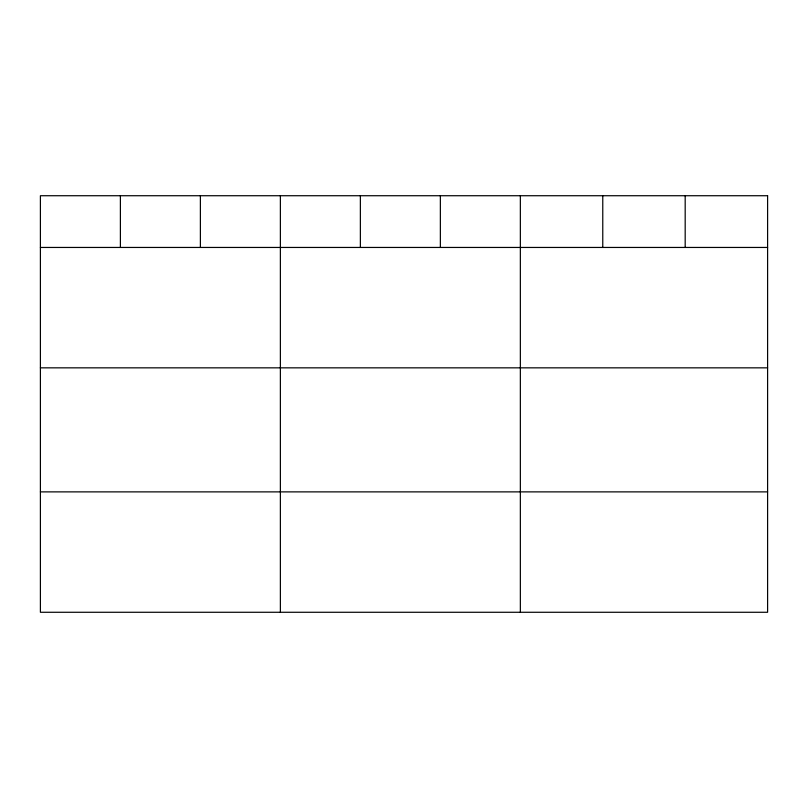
<?xml version="1.0" encoding="UTF-8"?>
<svg xmlns="http://www.w3.org/2000/svg" width="808" height="808" viewBox="0 0 808 808"><rect width="100%" height="100%" fill="white"/><g stroke="black" fill="none" stroke-linecap="round" stroke-linejoin="round"><path stroke-width="1.21" d="M40.4 247.45L767.6 247.45M40.4 367.842L767.6 367.842M40.4 491.88L767.6 491.88M685.184 195.728L685.184 247.45M602.768 195.728L602.768 247.45M520.352 195.728L520.352 612.272M440.36 195.728L440.36 247.45M360.368 195.728L360.368 247.45M280.376 195.728L280.376 612.272M200.384 195.728L200.384 247.45M120.392 195.728L120.392 247.45M767.6 195.728L40.4 195.728L40.4 612.272L767.6 612.272L767.6 195.728"/></g></svg>
